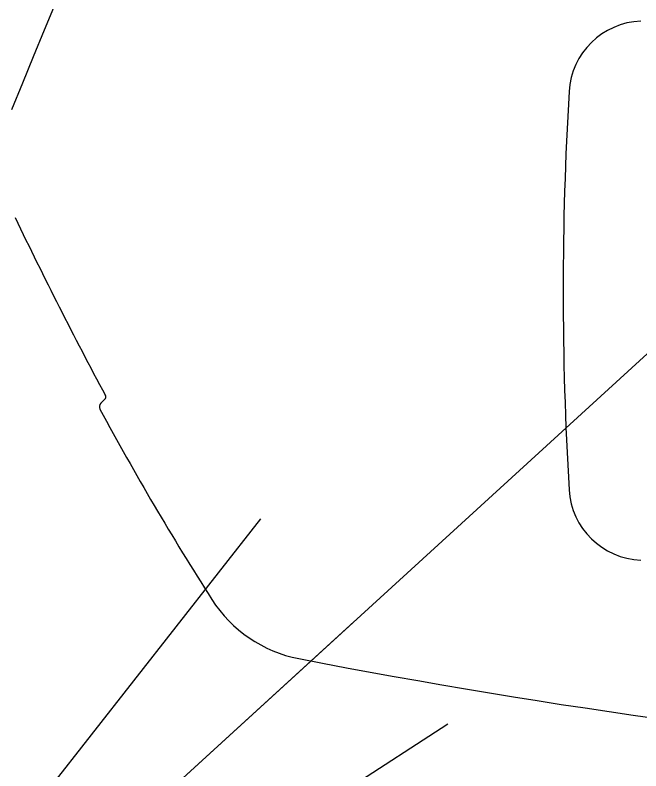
# Model space of a CAD drawing. Header units: millimetres. Extents: x -2078669 to -1085629, y -5987148 to 310365.
# Drawn here: x -1623479 to -1622541, y -4342867 to -4341734 of the extents above; entities that cross this region are included whole.
import ezdxf

# ---------------------------------------------------------------- set-up
doc = ezdxf.new("R2010")
doc.units = ezdxf.units.MM
doc.header["$LTSCALE"] = 500
for name, color, linetype, lineweight in [('D-BYP-STR8', 5, 'Continuous', 25), ('D-BYP-STRB', 5, 'Continuous', 25), ('D-BYP-STRC', 1, 'Continuous', 13)]:
    doc.layers.add(name, color=color, linetype=linetype, lineweight=lineweight)
doc.styles.add('MS ゴシック', font='MS Gothic.ttf')
doc.dimstyles.new('DIM-500-F', dxfattribs={"dimscale": 500, "dimtxt": 3.5, "dimasz": 2.5, "dimexe": 0, "dimexo": 2, "dimgap": 0.8, "dimtad": 1, "dimdec": 0, "dimzin": 0, "dimdsep": 46, "dimtxsty": 'MS ゴシック', "dimblk": 'OPEN', "dimcen": 0.1, "dimclrd": 256, "dimclre": 256, "dimclrt": 256, "dimaunit": 1, "dimadec": 4, "dimazin": 0, "dimtfac": 1, "dimtdec": 0, "dimtmove": 2, "dimatfit": 3, "dimldrblk": 'OPEN', "dimfxl": 1, "dimtolj": 1, "dimtzin": 0, "dimlwd": -1, "dimlwe": -1, "dimarcsym": 2})

# ---------------------------------------------------------------- blocks, each defined once
blk = doc.blocks.new('_Open')
at = {"color": 0, "linetype": 'ByBlock', "lineweight": -2}
for p, q in [((-1, 0.16667), (0, 0)), ((-1, -0.16667), (0, 0)), ((0, 0), (-1, 0))]:
    blk.add_line(p, q, dxfattribs=at)

msp = doc.modelspace()

# ---------------------------------------------------------------- linework, layer by layer
at = {"layer": 'D-BYP-STRB'}
msp.add_line((-1623344.6, -4342309.8, 708000), (-1623350.6, -4342315.7, 708000), dxfattribs=at)
for centre, radius, start, end in [((-1607258.2, -4348430.3, 708000), 17500, 149.01223, 158.00335), ((-1622536, -4341855, 708000), 112.5, 92.3413, 176.5777), ((-1617657.2, -4342146.8, 708000), 5000, 176.5777, 183.4223), ((-1617171, -4339002.9, 708000), 7000, 205.6886, 208.13637), ((-1623348.2, -4342306.2, 708000), 5, 315, 28.1364), ((-1623345.3, -4342321, 708000), 7.5, 135, 208.3426), ((-1619391.3, -4340188.2, 708000), 4500, 208.3426, 212.5587), ((-1622536, -4342438.6, 708000), 112.5, 183.4223, 267.6587), ((-1623015.5, -4342502.3, 708000), 200, 212.5587, 259.0307), ((-1621055.6, -4332390.5, 708000), 10500, 259.03067, 265.3719)]:
    msp.add_arc(centre, radius, start, end, dxfattribs=at)

# ---------------------------------------------------------------- leaders
at = {"layer": 'D-BYP-STR8'}
msp.add_leader([(-1623893.4, -4343486, 0), (-1614382.8, -4334797.1, 0)], dimstyle='DIM-500-F', dxfattribs=at)
at = {"layer": 'D-BYP-STRC'}
msp.add_leader([(-1629840.9, -4349774.6, 708000), (-1619481.3, -4328092.9, 708000)], dimstyle='DIM-500-F', override={"dimgap": 0.8, "dimtad": 0}, dxfattribs=at)

doc.saveas('drawing.dxf')
